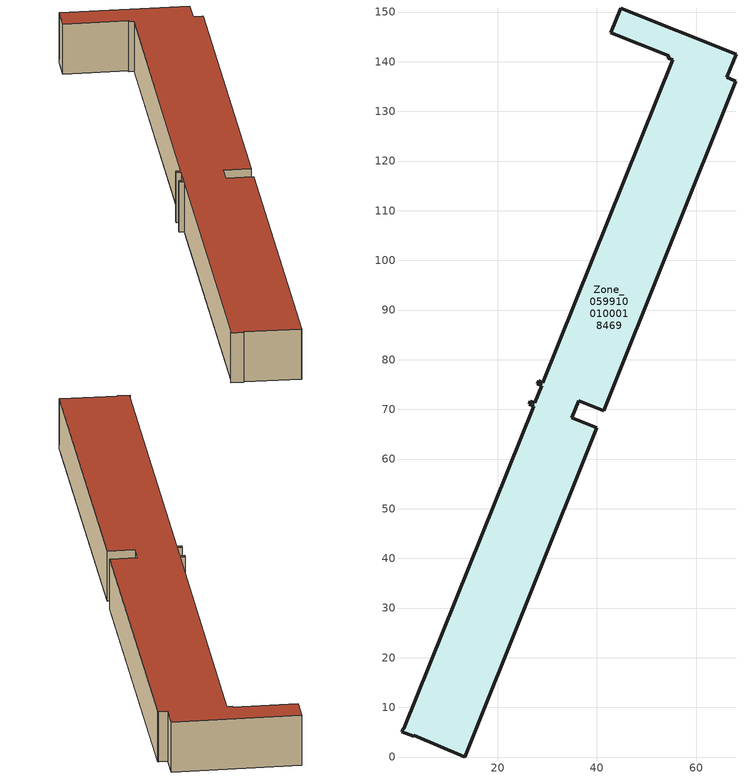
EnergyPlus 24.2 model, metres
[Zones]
Zone_0599100100018469
 floor ground (C_G): 67.74,136.21 67.97,136.08 41.37,69.77 36.34,71.78 34.95,68.31 39.95,66.27 13.37,0 13.3,0.08 3.18,4.36 3.09,4.13 0.76,5.06 1.06,5.7 1.17,5.65 27.27,70.67 26.37,71.03 26.63,71.68 27.48,71.34 28.89,74.75 27.99,75.13 28.26,75.77 29.16,75.4 55.24,140.38 54.34,140.75 54.51,141.19 42.78,145.87 44.77,150.82 68.03,141.49 66.16,136.84 z0
 wall outside (C_F): 68.03,141.49 44.77,150.82 42.78,145.87 54.51,141.19 54.34,140.75 55.24,140.38 29.16,75.4 28.26,75.77 27.99,75.13 28.89,74.75 27.48,71.34 26.63,71.68 26.37,71.03 27.27,70.67 1.17,5.65 1.06,5.7 0.76,5.06 3.09,4.13 3.18,4.36 13.3,0.08 13.37,0 39.95,66.27 34.95,68.31 36.34,71.78 41.37,69.77 67.97,136.08 67.74,136.21 66.16,136.84 68.03,141.49 z0:10.42
 roof outside (C_R): 67.97,136.08 67.74,136.21 66.16,136.84 68.03,141.49 44.77,150.82 42.78,145.87 54.51,141.19 54.34,140.75 55.24,140.38 29.16,75.4 28.26,75.77 27.99,75.13 28.89,74.75 27.48,71.34 26.63,71.68 26.37,71.03 27.27,70.67 1.17,5.65 1.06,5.7 0.76,5.06 3.09,4.13 3.18,4.36 13.3,0.08 13.37,0 39.95,66.27 34.95,68.31 36.34,71.78 41.37,69.77 z10.42
[BUILDING]
Pand.0599100100018469: North Axis=0; Terrain=City; Loads Convergence Tolerance Value=0.04; Temperature Convergence Tolerance Value=0.4; Solar Distribution=FullExterior; Maximum Number of Warmup Days=25; Minimum Number of Warmup Days=1
[Site:Location]
Rotterdam.The.Hague.AP_ZH_NLD Design_Conditions: Latitude=51.96; Longitude=4.45; Time Zone=1; Elevation=-4.5
[SITE:GROUNDTEMPERATURE:BUILDINGSURFACE]
18, 18, 18, 18, 18, 18, 18, 18, 18, 18, 18, 18
[MATERIAL] Thermal Absorptance=0.9; Solar Absorptance=0.7; Visible Absorptance=0.7
Name | Roughness | Thickness | Conductivity | Density | Specific Heat
G.TI.2015-2018 | MediumSmooth | 0.15 | 0.0428571 | 540 | 1210
F.TI.2015-2018 | Rough | 0.3 | 0.0666667 | 1920 | 840
R.TI.2015-2018 | MediumRough | 0.2 | 0.0333333 | 1500 | 1000
[CONSTRUCTION]
C_G: G.TI.2015-2018
C_F: F.TI.2015-2018
C_R: R.TI.2015-2018
[ZONE]
Zone_0599100100018469: Type=1; Multiplier=1; Ceiling Height=Autocalculate; Volume=Autocalculate; Floor Area=autocalculate; Part of Total Floor Area=Yes
[ZONEINFILTRATION:DESIGNFLOWRATE]
Infil_Zone_0599100100018469: Zone or ZoneList or Space or SpaceList=Zone_0599100100018469; Schedule=AlwaysOn; Design Flow Rate Calculation Method=Flow/Area; Flow Rate per Floor Area=0.0015; Constant Term Coefficient=1; Temperature Term Coefficient=0; Velocity Term Coefficient=0; Velocity Squared Term Coefficient=0
[HVACTEMPLATE:ZONE:IDEALLOADSAIRSYSTEM]
Zone_0599100100018469: Maximum Heating Supply Air Temperature=50; Minimum Cooling Supply Air Temperature=13; Maximum Heating Supply Air Humidity Ratio=0.0156; Minimum Cooling Supply Air Humidity Ratio=0.0077; Heating Limit=NoLimit; Cooling Limit=NoLimit; Dehumidification Control Type=ConstantSensibleHeatRatio; Cooling Sensible Heat Ratio=0.7; Dehumidification Setpoint=60; Humidification Control Type=None; Humidification Setpoint=30; Outdoor Air Method=None; Outdoor Air Flow Rate per Person=0.00944; Outdoor Air Flow Rate per Zone Floor Area=0; Outdoor Air Flow Rate per Zone=0; Demand Controlled Ventilation Type=None; Outdoor Air Economizer Type=NoEconomizer; Heat Recovery Type=None; Sensible Heat Recovery Effectiveness=0.7; Latent Heat Recovery Effectiveness=0.65
[ZONECONTROL:THERMOSTAT]
ThermostatControl_Zone_0599100100018469: Zone or ZoneList=Zone_0599100100018469; Control Type Schedule=DualSetpointControlType; Control 1=Thermostat_Zone_0599100100018469; Temperature Difference Between Cutout And Setpoint=0
[THERMOSTATSETPOINT:DUALSETPOINT]
Thermostat_Zone_0599100100018469: Heating Setpoint Temperature Schedule=HeatingSetpoint_Zone_0599100100018469; Cooling Setpoint Temperature Schedule=CoolingSetpoint_Zone_0599100100018469
[SCHEDULE:COMPACT]
HeatingSetpoint_Zone_0599100100018469: Through: 12/31, For: AllDays, Until: 24:00, 21
CoolingSetpoint_Zone_0599100100018469: Through: 12/31, For: AllDays, Until: 24:00, 24
DualSetpointControlType: Through: 12/31, For: AllDays, Until: 24:00, 4
AlwaysOn: Through: 12/31, For: AllDays, Until: 24:00, 1
